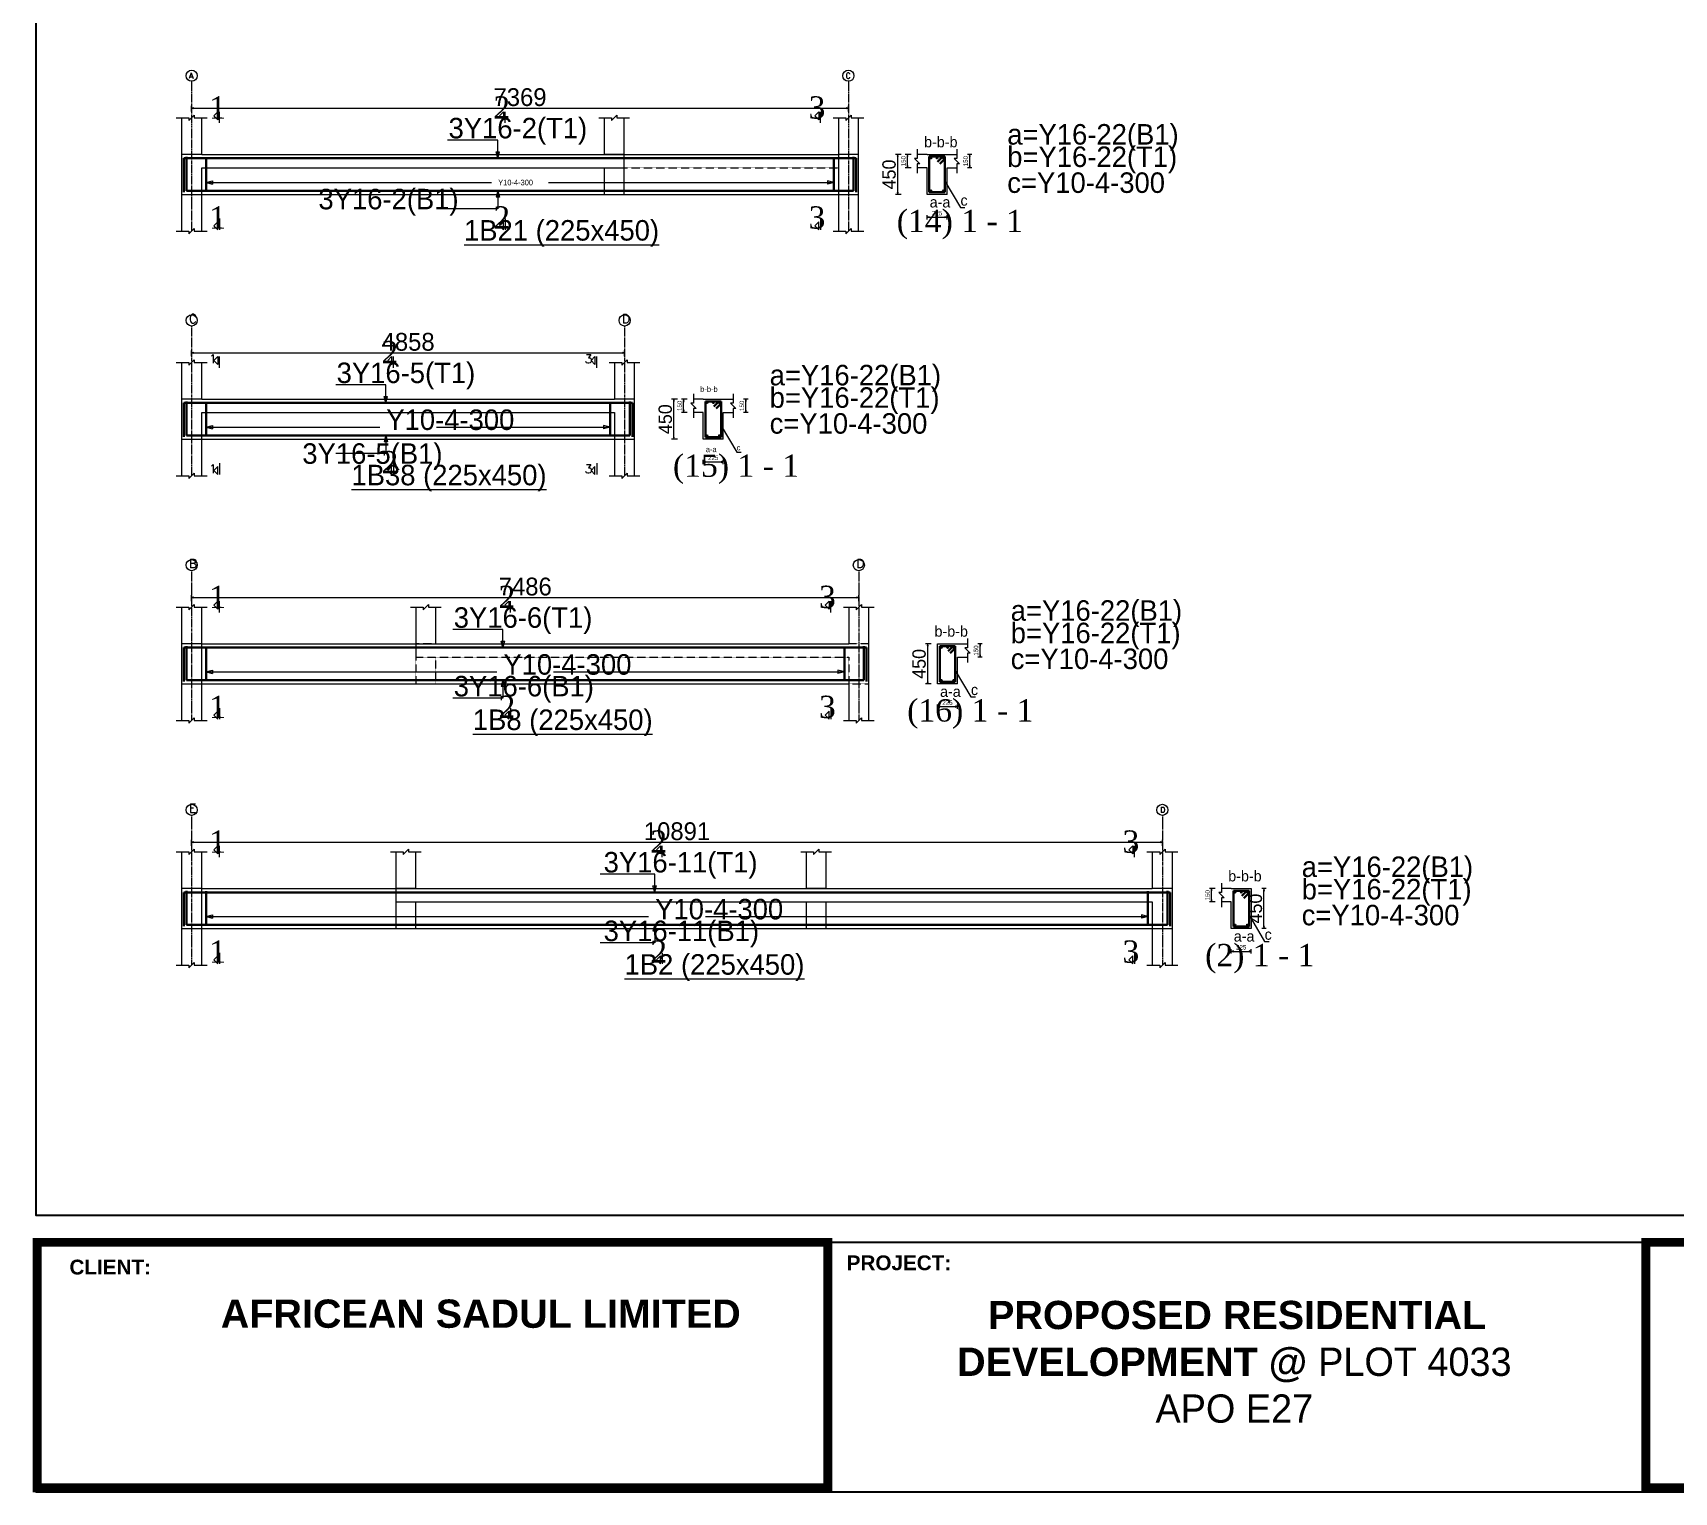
# Model space of a CAD drawing. Header units: inches. Extents: x 23 to 2032867, y 13 to 664695.
# Drawn here: x 744387 to 762802, y 5188 to 21558 of the extents above; entities that cross this region are included whole.
import ezdxf

# ---------------------------------------------------------------- set-up
doc = ezdxf.new("R2010")
doc.units = ezdxf.units.IN
doc.header["$MEASUREMENT"] = 0
for name, pattern in [('Center', [40, 10, -5, 20, -5]), ('CENTER2', [0.7, 0.5, -0.1, 0, -0.1]), ('HIDDEN', [0.375, 0.25, -0.125])]:
    doc.linetypes.add(name, pattern=pattern)
for name, color, linetype in [('Annotation - Text', 7, 'Continuous'), ('dimensions', 1, 'Continuous'), ('F5', 5, 'Continuous')]:
    doc.layers.add(name, color=color, linetype=linetype)
for name, color, linetype, lineweight in [('Dim', 5, 'ByLayer', 0), ('S-_ANOT----_D', 5, 'ByLayer', 0), ('S-_ANOTGRID_E', 4, 'Center', 0), ('S-_ANOTGRID_T', 96, 'ByLayer', 0), ('S-_ANOTSECN_T', 96, 'ByLayer', 0), ('S-_ANOTSYBL_E', 5, 'ByLayer', 0), ('S-_BEAM----_E1', 6, 'ByLayer', 0), ('S-_REIN----_E', 1, 'ByLayer', 0), ('S-_REINLINK_E', 8, 'ByLayer', 0), ('S-_REINMARK_T', 6, 'ByLayer', 0), ('S-_SLAB----_EB', 3, 'HIDDEN', 0), ('S-_SLAB----_EF', 5, 'ByLayer', 0)]:
    doc.layers.add(name, color=color, linetype=linetype, lineweight=lineweight)
doc.styles.add('AKS2', font='ROMAND', dxfattribs={"height": 62.5})
doc.styles.add('GENERATED_STYLE_3', font='arialbd.ttf')
doc.styles.add('OLCU', font='TXT', dxfattribs={"height": 50})
doc.styles.get("Standard").update_dxf_attribs({"font": 'arial.ttf'})
doc.styles.add('STYLE1', font='romantic.ttf')
doc.styles.add('TDONATI', font='TXT', dxfattribs={"height": 62.5})

# ---------------------------------------------------------------- blocks, each defined once
blk = doc.blocks.new('PCDIM_ARROW')
at = {"layer": 'Dim'}
blk.add_hatch(color=256, dxfattribs=at).paths.add_polyline_path([(0, 0), (-1, 0.1667), (-1, -0.1667)], flags=0)
blk.add_hatch(color=256, dxfattribs=at).paths.add_polyline_path([(0, 0), (-1, 0.1667), (-1, -0.1667)], flags=0)
blk.add_hatch(color=256, dxfattribs=at).paths.add_polyline_path([(0, 0), (-1, 0.1667), (-1, -0.1667)], flags=0)
blk.add_hatch(color=256, dxfattribs=at).paths.add_polyline_path([(0, 0), (-1, 0.1667), (-1, -0.1667)], flags=0)
at = {"layer": 'S-_ANOT----_D'}
blk.add_hatch(color=256, dxfattribs=at).paths.add_polyline_path([(0, 0), (-1, 0.1667), (-1, -0.1667)], flags=0)
blk.add_hatch(color=256, dxfattribs=at).paths.add_polyline_path([(0, 0), (-1, 0.1667), (-1, -0.1667)], flags=0)
at = {"layer": 'Dim'}
blk.add_lwpolyline([(0, 0), (-1, 0.1667), (-1, -0.1667)], close=True, dxfattribs=at)
blk.add_lwpolyline([(0, 0), (-1, 0.1667), (-1, -0.1667)], close=True, dxfattribs=at)
blk.add_lwpolyline([(0, 0), (-1, 0.1667), (-1, -0.1667)], close=True, dxfattribs=at)
blk.add_lwpolyline([(0, 0), (-1, 0.1667), (-1, -0.1667)], close=True, dxfattribs=at)
at = {"layer": 'S-_ANOT----_D'}
blk.add_lwpolyline([(0, 0), (-1, 0.1667), (-1, -0.1667)], close=True, dxfattribs=at)
blk.add_lwpolyline([(0, 0), (-1, 0.1667), (-1, -0.1667)], close=True, dxfattribs=at)

msp = doc.modelspace()

# ---------------------------------------------------------------- linework, layer by layer
at = {"lineweight": 9}
msp.add_line((753306.227, 7990.362), (762482.82, 7990.362), dxfattribs=at)
for p, q in [((744437.352, 5238.09), (744437.352, 6872.453)), ((749395.736, 5238.09), (753306.227, 5238.09))]:
    msp.add_line(p, q)
at = {"const_width": 100.777}
for points in [[(744437.352, 7990.362), (753306.227, 7990.362), (753306.227, 5238.09), (744437.352, 5238.09)], [(762482.82, 7990.362), (770604.598, 7990.362), (770604.598, 5238.09), (762482.82, 5238.09)]]:
    msp.add_lwpolyline(points, close=True, dxfattribs=at)
msp.add_lwpolyline([(796119.07, 5187.701), (744423.891, 5187.701), (744437.352, 7990.362), (796119.07, 7990.362)], close=True)
at = {"layer": 'dimensions', "color": 7}
msp.add_lwpolyline([(796119.07, 8291.459), (744423.891, 8291.459), (744423.891, 39708.013), (796119.07, 39708.013)], close=True, dxfattribs=at)
at = {"layer": 'S-_ANOT----_D'}
for p, q in [((746138.88, 20574.31), (746198.88, 20634.31)), ((746198.88, 20634.31), (746198.88, 20604.31)), ((750879.721, 20574.31), (750939.721, 20634.31)), ((750879.721, 20574.31), (750939.721, 20634.31)), ((750939.721, 20634.31), (750939.721, 20604.31)), ((750939.721, 20634.31), (750939.721, 20604.31)), ((753507.64, 20574.31), (753567.64, 20634.31)), ((753567.64, 20634.31), (753567.64, 20604.31)), ((745996.38, 20604.31), (746138.88, 20604.31)), ((746138.88, 20604.31), (746138.88, 20574.31)), ((746198.88, 20604.31), (746341.38, 20604.31)), ((750737.221, 20604.31), (750879.721, 20604.31)), ((750737.221, 20604.31), (750879.721, 20604.31)), ((750879.721, 20604.31), (750879.721, 20574.31)), ((750879.721, 20604.31), (750879.721, 20574.31)), ((750939.721, 20604.31), (751082.221, 20604.31)), ((750939.721, 20604.31), (751082.221, 20604.31)), ((753365.14, 20604.31), (753507.64, 20604.31)), ((753507.64, 20604.31), (753507.64, 20574.31)), ((753567.64, 20604.31), (753710.14, 20604.31)), ((749603.26, 20354.31), (749040.76, 20354.31)), ((749603.26, 20151.31), (749603.26, 20354.31)), ((749603.26, 20151.31), (749583.849, 20223.75)), ((749583.849, 20223.75), (749622.671, 20223.75)), ((749603.26, 20151.31), (749622.671, 20223.75)), ((754310.141, 20149.31), (754280.14, 20149.31)), ((754280.14, 20149.31), (754340.14, 20089.31)), ((754310.141, 20254.31), (754310.141, 20149.31)), ((754340.14, 20089.31), (754310.141, 20089.31)), ((754310.141, 20089.31), (754310.141, 19984.31)), ((754755.14, 20149.31), (754725.141, 20149.31)), ((754725.141, 20149.31), (754785.14, 20089.31)), ((754755.14, 20254.31), (754755.14, 20149.31)), ((754785.14, 20089.31), (754755.14, 20089.31)), ((754755.14, 20089.31), (754755.14, 19984.31)), ((746331.38, 19879.31), (746331.38, 19919.31)), ((746331.38, 19879.31), (746403.824, 19898.72)), ((746403.824, 19898.72), (746403.824, 19859.9)), ((753375.14, 19879.31), (753302.695, 19898.72)), ((753302.695, 19898.72), (753302.695, 19859.9)), ((753375.14, 19879.31), (753375.14, 19919.31)), ((754620.135, 19894.31), (754795.14, 19599.31)), ((746331.38, 19879.31), (746403.824, 19859.9)), ((746331.38, 19879.31), (746331.38, 19854.31)), ((746331.38, 19879.31), (749534.51, 19879.31)), ((749603.26, 19787.31), (749583.849, 19714.87)), ((749622.671, 19714.87), (749583.849, 19714.87)), ((749603.26, 19787.31), (749622.671, 19714.87)), ((749603.26, 19787.31), (749603.26, 19584.31)), ((750172.01, 19879.31), (753375.14, 19879.31)), ((753375.14, 19879.31), (753302.695, 19859.9)), ((753375.14, 19879.31), (753375.14, 19854.31)), ((749603.26, 19584.31), (749040.76, 19584.31)), ((754795.14, 19599.31), (754845.14, 19599.31)), ((746138.88, 19304.31), (746198.88, 19364.31)), ((746198.88, 19364.31), (746198.88, 19334.31)), ((753507.64, 19304.31), (753567.64, 19364.31)), ((753567.64, 19364.31), (753567.64, 19334.31)), ((745996.38, 19334.31), (746138.88, 19334.31)), ((746138.88, 19334.31), (746138.88, 19304.31)), ((746198.88, 19334.31), (746341.38, 19334.31)), ((753365.14, 19334.31), (753507.64, 19334.31)), ((753507.64, 19334.31), (753507.64, 19304.31)), ((753567.64, 19334.31), (753710.14, 19334.31)), ((746138.88, 17829.31), (746198.88, 17889.31)), ((746198.88, 17889.31), (746198.88, 17859.31)), ((750996.466, 17829.31), (751056.466, 17889.31)), ((751056.466, 17889.31), (751056.466, 17859.31)), ((745996.38, 17859.31), (746138.88, 17859.31)), ((746138.88, 17859.31), (746138.88, 17829.31)), ((746198.88, 17859.31), (746341.38, 17859.31)), ((750853.966, 17859.31), (750996.466, 17859.31)), ((750996.466, 17859.31), (750996.466, 17829.31)), ((751056.466, 17859.31), (751198.967, 17859.31)), ((748347.673, 17609.31), (747785.173, 17609.31)), ((748347.673, 17406.31), (748347.673, 17609.31)), ((751798.967, 17509.31), (751798.967, 17404.31)), ((752243.967, 17509.31), (752243.967, 17404.31)), ((748347.673, 17406.31), (748328.262, 17478.75)), ((748328.262, 17478.75), (748367.085, 17478.75)), ((748347.673, 17406.31), (748367.085, 17478.75)), ((751798.967, 17404.31), (751768.967, 17404.31)), ((751768.967, 17404.31), (751828.967, 17344.31)), ((751828.967, 17344.31), (751798.967, 17344.31)), ((751798.967, 17344.31), (751798.967, 17239.31)), ((752243.967, 17404.31), (752213.967, 17404.31)), ((752213.967, 17404.31), (752273.967, 17344.31)), ((752273.967, 17344.31), (752243.967, 17344.31)), ((752243.967, 17344.31), (752243.967, 17239.31)), ((746331.38, 17134.31), (746331.38, 17174.31)), ((746331.38, 17134.31), (746403.824, 17153.72)), ((746331.38, 17134.31), (746403.824, 17114.9)), ((746331.38, 17134.31), (746331.38, 17109.31)), ((746331.38, 17134.31), (748278.923, 17134.31)), ((746403.824, 17153.72), (746403.824, 17114.9)), ((748916.423, 17134.31), (750863.966, 17134.31)), ((750863.966, 17134.31), (750791.522, 17153.72)), ((750791.522, 17153.72), (750791.522, 17114.9)), ((750863.966, 17134.31), (750791.522, 17114.9)), ((750863.966, 17134.31), (750863.966, 17174.31)), ((750863.966, 17134.31), (750863.966, 17109.31)), ((752108.962, 17149.31), (752283.967, 16854.31)), ((748347.673, 17042.31), (748328.262, 16969.87)), ((748367.085, 16969.87), (748328.262, 16969.87)), ((748347.673, 17042.31), (748367.085, 16969.87)), ((748347.673, 17042.31), (748347.673, 16839.31)), ((748347.673, 16839.31), (747785.173, 16839.31)), ((752283.967, 16854.31), (752333.967, 16854.31)), ((745996.38, 16589.31), (746138.88, 16589.31)), ((746138.88, 16559.31), (746198.88, 16619.31)), ((746138.88, 16589.31), (746138.88, 16559.31)), ((746198.88, 16619.31), (746198.88, 16589.31)), ((746198.88, 16589.31), (746341.38, 16589.31)), ((750853.966, 16589.31), (750996.466, 16589.31)), ((750996.466, 16559.31), (751056.466, 16619.31)), ((750996.466, 16589.31), (750996.466, 16559.31)), ((751056.466, 16619.31), (751056.466, 16589.31)), ((751056.466, 16589.31), (751198.967, 16589.31)), ((745996.38, 15114.31), (746138.88, 15114.31)), ((746138.88, 15084.31), (746198.88, 15144.31)), ((746138.88, 15114.31), (746138.88, 15084.31)), ((746198.88, 15144.31), (746198.88, 15114.31)), ((746198.88, 15114.31), (746341.38, 15114.31)), ((748624.299, 15114.31), (748766.799, 15114.31)), ((748624.299, 15114.31), (748766.799, 15114.31)), ((748766.799, 15084.31), (748826.799, 15144.31)), ((748766.799, 15084.31), (748826.799, 15144.31)), ((748766.799, 15114.31), (748766.799, 15084.31)), ((748766.799, 15114.31), (748766.799, 15084.31)), ((748826.799, 15144.31), (748826.799, 15114.31)), ((748826.799, 15144.31), (748826.799, 15114.31)), ((748826.799, 15114.31), (748969.299, 15114.31)), ((748826.799, 15114.31), (748969.299, 15114.31)), ((753481.886, 15114.31), (753624.386, 15114.31)), ((753624.386, 15084.31), (753684.386, 15144.31)), ((753624.386, 15114.31), (753624.386, 15084.31)), ((753684.386, 15144.31), (753684.386, 15114.31)), ((753684.386, 15114.31), (753826.886, 15114.31)), ((749661.633, 14864.31), (749099.133, 14864.31)), ((749661.633, 14661.31), (749642.222, 14733.75)), ((749642.222, 14733.75), (749681.045, 14733.75)), ((749661.633, 14661.31), (749661.633, 14864.31)), ((749661.633, 14661.31), (749681.045, 14733.75)), ((754871.886, 14764.31), (754871.886, 14659.31)), ((754871.886, 14659.31), (754841.886, 14659.31)), ((754841.886, 14659.31), (754901.886, 14599.31)), ((754901.886, 14599.31), (754871.886, 14599.31)), ((754871.886, 14599.31), (754871.886, 14494.31)), ((746331.38, 14389.31), (746331.38, 14429.31)), ((746331.38, 14389.31), (746403.824, 14408.72)), ((746331.38, 14389.31), (746403.824, 14369.9)), ((746331.38, 14389.31), (746331.38, 14364.31)), ((746331.38, 14389.31), (749592.883, 14389.31)), ((746403.824, 14408.72), (746403.824, 14369.9)), ((750230.382, 14389.31), (753491.886, 14389.31)), ((753491.886, 14389.31), (753419.442, 14408.72)), ((753419.442, 14408.72), (753419.442, 14369.9)), ((753491.886, 14389.31), (753419.442, 14369.9)), ((753491.886, 14389.31), (753491.886, 14429.31)), ((753491.886, 14389.31), (753491.886, 14364.31)), ((754736.881, 14404.31), (754911.886, 14109.31)), ((749661.633, 14297.31), (749642.222, 14224.86)), ((749681.045, 14224.86), (749642.222, 14224.86)), ((749661.633, 14297.31), (749681.045, 14224.86)), ((749661.633, 14297.31), (749661.633, 14094.31)), ((749661.633, 14094.31), (749099.133, 14094.31)), ((754911.886, 14109.31), (754961.886, 14109.31)), ((745996.38, 13844.31), (746138.88, 13844.31)), ((746138.88, 13814.31), (746198.88, 13874.31)), ((746138.88, 13844.31), (746138.88, 13814.31)), ((746198.88, 13874.31), (746198.88, 13844.31)), ((746198.88, 13844.31), (746341.38, 13844.31)), ((753481.886, 13844.31), (753624.386, 13844.31)), ((753624.386, 13814.31), (753684.386, 13874.31)), ((753624.386, 13844.31), (753624.386, 13814.31)), ((753684.386, 13874.31), (753684.386, 13844.31)), ((753684.386, 13844.31), (753826.886, 13844.31)), ((745996.38, 12369.31), (746138.88, 12369.31)), ((746138.88, 12339.31), (746198.88, 12399.31)), ((746138.88, 12369.31), (746138.88, 12339.31)), ((746198.88, 12399.31), (746198.88, 12369.31)), ((746198.88, 12369.31), (746341.38, 12369.31)), ((748399.229, 12369.31), (748541.729, 12369.31)), ((748399.229, 12369.31), (748541.729, 12369.31)), ((748541.729, 12339.31), (748601.729, 12399.31)), ((748541.729, 12339.31), (748601.729, 12399.31)), ((748541.729, 12369.31), (748541.729, 12339.31)), ((748541.729, 12369.31), (748541.729, 12339.31)), ((748601.729, 12399.31), (748601.729, 12369.31)), ((748601.729, 12399.31), (748601.729, 12369.31)), ((748601.729, 12369.31), (748744.229, 12369.31)), ((748601.729, 12369.31), (748744.229, 12369.31)), ((753003.728, 12369.31), (753146.228, 12369.31)), ((753003.728, 12369.31), (753146.228, 12369.31)), ((753146.228, 12339.31), (753206.228, 12399.31)), ((753146.228, 12339.31), (753206.228, 12399.31)), ((753146.228, 12369.31), (753146.228, 12339.31)), ((753146.228, 12369.31), (753146.228, 12339.31)), ((753206.228, 12399.31), (753206.228, 12369.31)), ((753206.228, 12399.31), (753206.228, 12369.31)), ((753206.228, 12369.31), (753348.728, 12369.31)), ((753206.228, 12369.31), (753348.728, 12369.31)), ((756887.23, 12369.31), (757029.73, 12369.31)), ((757029.73, 12339.31), (757089.73, 12399.31)), ((757029.73, 12369.31), (757029.73, 12339.31)), ((757089.73, 12399.31), (757089.73, 12369.31)), ((757089.73, 12369.31), (757232.23, 12369.31)), ((751364.304, 12119.31), (750751.804, 12119.31)), ((751364.304, 11916.31), (751344.892, 11988.76)), ((751344.892, 11988.76), (751383.715, 11988.76)), ((751364.304, 11916.31), (751364.304, 12119.31)), ((751364.304, 11916.31), (751383.715, 11988.76)), ((757722.23, 12019.31), (757722.23, 11914.31)), ((757722.23, 11914.31), (757692.23, 11914.31)), ((757692.23, 11914.31), (757752.23, 11854.31)), ((757752.23, 11854.31), (757722.23, 11854.31)), ((757722.23, 11854.31), (757722.23, 11749.31)), ((746331.38, 11644.31), (746331.38, 11684.31)), ((746331.38, 11644.31), (746403.824, 11663.72)), ((746331.38, 11644.31), (746403.824, 11624.9)), ((746331.38, 11644.31), (746331.38, 11619.31)), ((746331.38, 11644.31), (751295.553, 11644.31)), ((746403.824, 11663.72), (746403.824, 11624.9)), ((751933.053, 11644.31), (756897.23, 11644.31)), ((756897.23, 11644.31), (756824.78, 11663.72)), ((756824.78, 11663.72), (756824.78, 11624.9)), ((756897.23, 11644.31), (756824.78, 11624.9)), ((756897.23, 11644.31), (756897.23, 11684.31)), ((756897.23, 11644.31), (756897.23, 11619.31)), ((758032.22, 11659.31), (758207.23, 11364.31)), ((751364.304, 11552.31), (751344.892, 11479.86)), ((751383.715, 11479.86), (751344.892, 11479.86)), ((751364.304, 11552.31), (751383.715, 11479.86)), ((751364.304, 11552.31), (751364.304, 11349.31)), ((751364.304, 11349.31), (750751.804, 11349.31)), ((758207.23, 11364.31), (758257.23, 11364.31)), ((745996.38, 11099.31), (746138.88, 11099.31)), ((746138.88, 11069.31), (746198.88, 11129.31)), ((746138.88, 11099.31), (746138.88, 11069.31)), ((746198.88, 11129.31), (746198.88, 11099.31)), ((746198.88, 11099.31), (746341.38, 11099.31)), ((756887.23, 11099.31), (757029.73, 11099.31)), ((757029.73, 11069.31), (757089.73, 11129.31)), ((757029.73, 11099.31), (757029.73, 11069.31)), ((757089.73, 11129.31), (757089.73, 11099.31)), ((757089.73, 11099.31), (757232.23, 11099.31))]:
    msp.add_line(p, q, dxfattribs=at)
at = {"layer": 'S-_ANOT----_D', "linetype": 'Continuous'}
for p, q in [((746168.88, 20674.31), (746168.88, 20739.31)), ((746193.88, 20714.31), (753512.64, 20714.31)), ((753537.64, 20674.31), (753537.64, 20739.31)), ((754130.14, 20194.31), (754065.14, 20194.31)), ((754090.14, 19769.31), (754090.14, 20169.31)), ((754240.14, 20194.31), (754175.14, 20194.31)), ((754200.14, 20069.31), (754200.14, 20169.31)), ((754923.14, 20194.31), (754873.14, 20194.31)), ((754898.14, 20069.31), (754898.14, 20169.31)), ((754240.14, 20044.31), (754175.14, 20044.31)), ((754923.14, 20044.31), (754873.14, 20044.31)), ((754130.14, 19744.31), (754065.14, 19744.31)), ((754420.14, 19464.31), (754420.14, 19514.31)), ((754445.14, 19489.31), (754620.141, 19489.31)), ((754645.141, 19464.31), (754645.141, 19514.31)), ((746168.88, 17929.31), (746168.88, 17994.31)), ((746193.88, 17969.31), (751001.466, 17969.31)), ((751026.466, 17929.31), (751026.466, 17994.31)), ((751618.967, 17449.31), (751553.967, 17449.31)), ((751578.967, 17024.31), (751578.967, 17424.31)), ((751728.967, 17449.31), (751663.967, 17449.31)), ((751688.967, 17324.31), (751688.967, 17424.31)), ((752411.967, 17449.31), (752361.967, 17449.31)), ((752386.967, 17324.31), (752386.967, 17424.31)), ((751728.967, 17299.31), (751663.967, 17299.31)), ((752411.967, 17299.31), (752361.967, 17299.31)), ((751618.967, 16999.31), (751553.967, 16999.31)), ((751908.967, 16719.31), (751908.967, 16769.31)), ((752133.967, 16719.31), (752133.967, 16769.31)), ((751933.967, 16744.31), (752108.967, 16744.31)), ((746168.88, 15184.31), (746168.88, 15249.31)), ((746193.88, 15224.31), (753629.386, 15224.31)), ((753654.386, 15184.31), (753654.386, 15249.31)), ((754466.886, 14704.31), (754401.886, 14704.31)), ((754426.886, 14279.31), (754426.886, 14679.31)), ((755039.886, 14704.31), (754989.886, 14704.31)), ((755039.886, 14554.31), (754989.886, 14554.31)), ((755014.886, 14579.31), (755014.886, 14679.31)), ((754466.886, 14254.31), (754401.886, 14254.31)), ((754536.886, 13974.31), (754536.886, 14024.31)), ((754561.886, 13999.31), (754736.886, 13999.31)), ((754761.886, 13974.31), (754761.886, 14024.31)), ((746168.88, 12439.31), (746168.88, 12504.31)), ((746193.88, 12479.31), (757034.73, 12479.31)), ((757059.73, 12439.31), (757059.73, 12504.31)), ((757652.23, 11959.31), (757587.23, 11959.31)), ((757652.23, 11809.31), (757587.23, 11809.31)), ((757612.23, 11834.31), (757612.23, 11934.31)), ((758225.23, 11959.31), (758175.23, 11959.31)), ((758200.23, 11534.31), (758200.23, 11934.31)), ((758225.23, 11509.31), (758175.23, 11509.31)), ((757832.23, 11229.31), (757832.23, 11279.31)), ((757857.23, 11254.31), (758032.23, 11254.31)), ((758057.23, 11229.31), (758057.23, 11279.31))]:
    msp.add_line(p, q, dxfattribs=at)
at = {"layer": 'S-_ANOT----_D', "color": 7}
for centre in [(746168.88, 21076.81), (753537.64, 21076.81), (746168.88, 18331.81), (751026.466, 18331.81), (746168.88, 15586.81), (753654.386, 15586.81), (746168.88, 12841.81), (757059.73, 12841.81)]:
    msp.add_circle(centre, 62.5, dxfattribs=at)
at = {"layer": 'S-_ANOTGRID_E'}
for p, q in [((746168.88, 21014.31), (746168.88, 19334.31)), ((753537.64, 21014.31), (753537.64, 19334.31)), ((746168.88, 18269.31), (746168.88, 16589.31)), ((751026.466, 18269.31), (751026.466, 16589.31)), ((746168.88, 15524.31), (746168.88, 13844.31)), ((753654.386, 15524.31), (753654.386, 13844.31)), ((746168.88, 12779.31), (746168.88, 11099.31)), ((757059.73, 12779.31), (757059.73, 11099.31))]:
    msp.add_line(p, q, dxfattribs=at)
at = {"layer": 'S-_ANOTSYBL_E'}
for p, q in [((746461.38, 20671.81), (746417.185, 20627.62)), ((746417.185, 20627.62), (746461.38, 20583.42)), ((746461.38, 20671.81), (746461.38, 20583.42)), ((746481.38, 20546.81), (746481.38, 20671.81)), ((749668.26, 20671.81), (749624.066, 20627.62)), ((749624.066, 20627.62), (749668.26, 20583.42)), ((749668.26, 20671.81), (749668.26, 20583.42)), ((749688.26, 20546.81), (749688.26, 20671.81)), ((753205.14, 20671.81), (753160.945, 20627.62)), ((753160.945, 20627.62), (753205.14, 20583.42)), ((753205.14, 20671.81), (753205.14, 20583.42)), ((753225.14, 20546.81), (753225.14, 20671.81)), ((746417.185, 19393.5), (746461.38, 19437.7)), ((746461.38, 19349.31), (746417.185, 19393.5)), ((746461.38, 19349.31), (746461.38, 19437.7)), ((746481.38, 19474.31), (746481.38, 19349.31)), ((749624.066, 19393.5), (749668.26, 19437.7)), ((749668.26, 19349.31), (749624.066, 19393.5)), ((749668.26, 19349.31), (749668.26, 19437.7)), ((749688.26, 19474.31), (749688.26, 19349.31)), ((753160.945, 19393.5), (753205.14, 19437.7)), ((753205.14, 19349.31), (753160.945, 19393.5)), ((753205.14, 19349.31), (753205.14, 19437.7)), ((753225.14, 19474.31), (753225.14, 19349.31)), ((746461.38, 17926.81), (746417.185, 17882.62)), ((746417.185, 17882.62), (746461.38, 17838.42)), ((746461.38, 17926.81), (746461.38, 17838.42)), ((746481.38, 17801.81), (746481.38, 17926.81)), ((748412.673, 17926.81), (748368.479, 17882.62)), ((748368.479, 17882.62), (748412.673, 17838.42)), ((748412.673, 17926.81), (748412.673, 17838.42)), ((748432.673, 17801.81), (748432.673, 17926.81)), ((750693.966, 17926.81), (750649.773, 17882.62)), ((750649.773, 17882.62), (750693.966, 17838.42)), ((750693.966, 17926.81), (750693.966, 17838.42)), ((750713.966, 17801.81), (750713.966, 17926.81)), ((746417.185, 16648.5), (746461.38, 16692.7)), ((746461.38, 16604.31), (746417.185, 16648.5)), ((746461.38, 16604.31), (746461.38, 16692.7)), ((746481.38, 16729.31), (746481.38, 16604.31)), ((748368.479, 16648.5), (748412.673, 16692.7)), ((748412.673, 16604.31), (748368.479, 16648.5)), ((748412.673, 16604.31), (748412.673, 16692.7)), ((748432.673, 16729.31), (748432.673, 16604.31)), ((750649.773, 16648.5), (750693.966, 16692.7)), ((750693.966, 16604.31), (750649.773, 16648.5)), ((750693.966, 16604.31), (750693.966, 16692.7)), ((750713.966, 16729.31), (750713.966, 16604.31)), ((746461.38, 15181.81), (746417.185, 15137.62)), ((746417.185, 15137.62), (746461.38, 15093.42)), ((746461.38, 15181.81), (746461.38, 15093.42)), ((746481.38, 15056.81), (746481.38, 15181.81)), ((749726.633, 15181.81), (749682.439, 15137.62)), ((749682.439, 15137.62), (749726.633, 15093.42)), ((749726.633, 15181.81), (749726.633, 15093.42)), ((749746.633, 15056.81), (749746.633, 15181.81)), ((753321.886, 15181.81), (753277.692, 15137.62)), ((753277.692, 15137.62), (753321.886, 15093.42)), ((753321.886, 15181.81), (753321.886, 15093.42)), ((753341.886, 15056.81), (753341.886, 15181.81)), ((746417.185, 13903.5), (746461.38, 13947.7)), ((746461.38, 13859.31), (746417.185, 13903.5)), ((746461.38, 13859.31), (746461.38, 13947.7)), ((746481.38, 13984.31), (746481.38, 13859.31)), ((749682.439, 13903.5), (749726.633, 13947.7)), ((749726.633, 13859.31), (749682.439, 13903.5)), ((749726.633, 13859.31), (749726.633, 13947.7)), ((749746.633, 13984.31), (749746.633, 13859.31)), ((753277.692, 13903.5), (753321.886, 13947.7)), ((753321.886, 13859.31), (753277.692, 13903.5)), ((753321.886, 13859.31), (753321.886, 13947.7)), ((753341.886, 13984.31), (753341.886, 13859.31)), ((746461.38, 12436.81), (746417.185, 12392.61)), ((746417.185, 12392.61), (746461.38, 12348.42)), ((746461.38, 12436.81), (746461.38, 12348.42)), ((746481.38, 12311.81), (746481.38, 12436.81)), ((751429.304, 12436.81), (751385.109, 12392.61)), ((751385.109, 12392.61), (751429.304, 12348.42)), ((751429.304, 12436.81), (751429.304, 12348.42)), ((751449.304, 12311.81), (751449.304, 12436.81)), ((756727.23, 12436.81), (756683.03, 12392.61)), ((756683.03, 12392.61), (756727.23, 12348.42)), ((756727.23, 12436.81), (756727.23, 12348.42)), ((756747.23, 12311.81), (756747.23, 12436.81)), ((746481.38, 11239.31), (746481.38, 11114.31)), ((751449.304, 11239.31), (751449.304, 11114.31)), ((756747.23, 11239.31), (756747.23, 11114.31)), ((746417.185, 11158.51), (746461.38, 11202.7)), ((746461.38, 11114.31), (746417.185, 11158.51)), ((746461.38, 11114.31), (746461.38, 11202.7)), ((751385.109, 11158.51), (751429.304, 11202.7)), ((751429.304, 11114.31), (751385.109, 11158.51)), ((751429.304, 11114.31), (751429.304, 11202.7)), ((756683.03, 11158.51), (756727.23, 11202.7)), ((756727.23, 11114.31), (756683.03, 11158.51)), ((756727.23, 11114.31), (756727.23, 11202.7))]:
    msp.add_line(p, q, dxfattribs=at)
at = {"layer": 'S-_BEAM----_E1'}
for p, q in [((746056.38, 20604.31), (746056.38, 20194.31)), ((746281.38, 20194.31), (746281.38, 20604.31)), ((753425.14, 20604.31), (753425.14, 20194.31)), ((753650.14, 20194.31), (753650.14, 20604.31)), ((746056.38, 20194.31), (746056.38, 19334.31)), ((746281.38, 20194.31), (753425.14, 20194.31)), ((753650.14, 19334.31), (753650.14, 20194.31)), ((754420.14, 20194.31), (754310.141, 20194.31)), ((754420.14, 20194.31), (754645.141, 20194.31)), ((754645.141, 20194.31), (754755.14, 20194.31)), ((754420.14, 20044.31), (754310.141, 20044.31)), ((754420.14, 19744.31), (754420.14, 20044.31)), ((754645.141, 19744.31), (754645.141, 20044.31)), ((754645.141, 20044.31), (754755.14, 20044.31)), ((746281.38, 19334.31), (746281.38, 19744.31)), ((746281.38, 19744.31), (753425.14, 19744.31)), ((753425.14, 19744.31), (753425.14, 19334.31)), ((754645.141, 19744.31), (754420.14, 19744.31)), ((746056.38, 17859.31), (746056.38, 17449.31)), ((746281.38, 17449.31), (746281.38, 17859.31)), ((750913.966, 17859.31), (750913.966, 17449.31)), ((751138.966, 17449.31), (751138.967, 17859.31)), ((746056.38, 17449.31), (746056.38, 16589.31)), ((746281.38, 17449.31), (750913.966, 17449.31)), ((751138.967, 16589.31), (751138.966, 17449.31)), ((751908.967, 17449.31), (751798.967, 17449.31)), ((751908.967, 17449.31), (752133.967, 17449.31)), ((752133.967, 17449.31), (752243.967, 17449.31)), ((751908.967, 17299.31), (751798.967, 17299.31)), ((751908.967, 16999.31), (751908.967, 17299.31)), ((752133.967, 16999.31), (752133.967, 17299.31)), ((752133.967, 17299.31), (752243.967, 17299.31)), ((746281.38, 16589.31), (746281.38, 16999.31)), ((746281.38, 16999.31), (750913.966, 16999.31)), ((750913.966, 16999.31), (750913.966, 16589.31)), ((752133.967, 16999.31), (751908.967, 16999.31)), ((746056.38, 15114.31), (746056.38, 14704.31)), ((746281.38, 14704.31), (746281.38, 15114.31)), ((753541.886, 15114.31), (753541.886, 14704.31)), ((753766.886, 14704.31), (753766.886, 15114.31)), ((746056.38, 14704.31), (746056.38, 13844.31)), ((746281.38, 14704.31), (753541.886, 14704.31)), ((753766.886, 13844.31), (753766.886, 14704.31)), ((754536.886, 14704.31), (754761.886, 14704.31)), ((754536.886, 14254.31), (754536.886, 14704.31)), ((754761.886, 14704.31), (754871.886, 14704.31)), ((754761.886, 14254.31), (754761.886, 14554.31)), ((754761.886, 14554.31), (754871.886, 14554.31)), ((746281.38, 13844.31), (746281.38, 14254.31)), ((746281.38, 14254.31), (753541.886, 14254.31)), ((753541.886, 14254.31), (753541.886, 13844.31)), ((754761.886, 14254.31), (754536.886, 14254.31)), ((746056.38, 12369.31), (746056.38, 11959.31)), ((746281.38, 11959.31), (746281.38, 12369.31)), ((756947.23, 12369.31), (756947.23, 11959.31)), ((757172.23, 11959.31), (757172.23, 12369.31)), ((746056.38, 11959.31), (746056.38, 11099.31)), ((746281.38, 11959.31), (756947.23, 11959.31)), ((757172.23, 11099.31), (757172.23, 11959.31)), ((757832.23, 11959.31), (757722.23, 11959.31)), ((757832.23, 11809.31), (757722.23, 11809.31)), ((757832.23, 11959.31), (758057.23, 11959.31)), ((757832.23, 11509.31), (757832.23, 11809.31)), ((758057.23, 11959.31), (758057.23, 11509.31)), ((746281.38, 11099.31), (746281.38, 11509.31)), ((746281.38, 11509.31), (756947.23, 11509.31)), ((756947.23, 11509.31), (756947.23, 11099.31)), ((758057.23, 11509.31), (757832.23, 11509.31))]:
    msp.add_line(p, q, dxfattribs=at)
at = {"layer": 'S-_REIN----_E', "lineweight": 30}
for p, q in [((746081.38, 19771.31), (746081.38, 20151.31)), ((746081.38, 20151.31), (753625.14, 20151.31)), ((746111.38, 20167.31), (746111.38, 19787.31)), ((753595.14, 19787.31), (753595.14, 20167.31)), ((753625.14, 20151.31), (753625.14, 19771.31)), ((746111.38, 19787.31), (753595.14, 19787.31)), ((746081.38, 17026.31), (746081.38, 17406.31)), ((746081.38, 17406.31), (751113.967, 17406.31)), ((746111.38, 17422.31), (746111.38, 17042.31)), ((751083.966, 17042.31), (751083.966, 17422.31)), ((751113.967, 17406.31), (751113.967, 17026.31)), ((746111.38, 17042.31), (751083.966, 17042.31)), ((746081.38, 14281.31), (746081.38, 14661.31)), ((746081.38, 14661.31), (753741.886, 14661.31)), ((746111.38, 14677.31), (746111.38, 14297.31)), ((753711.886, 14297.31), (753711.886, 14677.31)), ((753741.886, 14661.31), (753741.886, 14281.31)), ((746111.38, 14297.31), (753711.886, 14297.31)), ((746081.38, 11536.31), (746081.38, 11916.31)), ((746081.38, 11916.31), (757147.23, 11916.31)), ((746111.38, 11932.31), (746111.38, 11552.31)), ((757117.23, 11552.31), (757117.23, 11932.31)), ((757147.23, 11916.31), (757147.23, 11536.31)), ((746111.38, 11552.31), (757117.23, 11552.31))]:
    msp.add_line(p, q, dxfattribs=at)
at = {"layer": 'S-_REIN----_E'}
for centre in [(754463.14, 20151.31), (754532.64, 20151.31), (754602.14, 20151.31), (754463.14, 19787.31), (754602.14, 19787.31), (751951.967, 17406.31), (752021.467, 17406.31), (752090.967, 17406.31), (751951.967, 17042.31), (752090.967, 17042.31), (754579.886, 14661.31), (754649.386, 14661.31), (754718.886, 14661.31), (754579.886, 14297.31), (754718.886, 14297.31), (757875.23, 11916.31), (757944.73, 11916.31), (758014.23, 11916.31), (757875.23, 11552.31), (758014.23, 11552.31)]:
    msp.add_circle(centre, 8, dxfattribs=at)
at = {"layer": 'S-_REINLINK_E', "lineweight": 30}
for p, q in [((746331.38, 19774.31), (746331.38, 20164.31)), ((753375.14, 19774.31), (753375.14, 20164.31)), ((754445.146, 19769.32), (754445.146, 20169.31)), ((754445.146, 20169.31), (754620.135, 20169.31)), ((754595.136, 20169.31), (754538.567, 20112.74)), ((754620.135, 20144.31), (754563.567, 20087.74)), ((754620.135, 20169.31), (754620.135, 19769.32)), ((754620.135, 19769.32), (754445.146, 19769.32)), ((746331.38, 17029.31), (746331.38, 17419.31)), ((750863.966, 17029.31), (750863.966, 17419.31)), ((751933.972, 17024.31), (751933.972, 17424.3)), ((751933.972, 17424.3), (752108.962, 17424.3)), ((752083.962, 17424.3), (752027.394, 17367.74)), ((752108.962, 17399.31), (752052.394, 17342.74)), ((752108.962, 17424.3), (752108.962, 17024.31)), ((752108.962, 17024.31), (751933.972, 17024.31)), ((746331.38, 14284.31), (746331.38, 14674.31)), ((753491.886, 14284.31), (753491.886, 14674.31)), ((754561.892, 14279.31), (754561.892, 14679.3)), ((754561.892, 14679.3), (754736.881, 14679.3)), ((754711.881, 14679.3), (754655.313, 14622.74)), ((754736.881, 14654.31), (754680.313, 14597.74)), ((754736.881, 14679.3), (754736.881, 14279.31)), ((754736.881, 14279.31), (754561.892, 14279.31)), ((746331.38, 11539.31), (746331.38, 11929.31)), ((756897.23, 11539.31), (756897.23, 11929.31)), ((757857.23, 11534.32), (757857.23, 11934.31)), ((757857.23, 11934.31), (758032.22, 11934.31)), ((758007.22, 11934.31), (757950.65, 11877.74)), ((758032.22, 11909.3), (757975.65, 11852.74)), ((758032.22, 11934.31), (758032.22, 11534.32)), ((758032.22, 11534.32), (757857.23, 11534.32))]:
    msp.add_line(p, q, dxfattribs=at)
at = {"layer": 'S-_SLAB----_EB'}
for p, q in [((750797.221, 20604.31), (750797.221, 20194.31)), ((751022.221, 20194.31), (751022.221, 20604.31)), ((746281.38, 20194.31), (746056.38, 20194.31)), ((746056.38, 20194.31), (746056.38, 19744.31)), ((746281.38, 20194.31), (750797.221, 20194.31)), ((751022.221, 20194.31), (750797.221, 20194.31)), ((751022.221, 20194.31), (753425.14, 20194.31)), ((753650.14, 20194.31), (753425.14, 20194.31)), ((753650.14, 19744.31), (753650.14, 20194.31)), ((746281.38, 19744.31), (746281.38, 20044.31)), ((746281.38, 20044.31), (750797.221, 20044.31)), ((750797.221, 20044.31), (751022.221, 20044.31)), ((750797.221, 20044.31), (750797.221, 19744.31)), ((751022.221, 19744.31), (751022.221, 20044.31)), ((751022.221, 20044.31), (753425.14, 20044.31)), ((753425.14, 20044.31), (753425.14, 19744.31)), ((746056.38, 19744.31), (746281.38, 19744.31)), ((750797.221, 19744.31), (751022.221, 19744.31)), ((753425.14, 19744.31), (753650.14, 19744.31)), ((746281.38, 17449.31), (746056.38, 17449.31)), ((746056.38, 17449.31), (746056.38, 16999.31)), ((746281.38, 17449.31), (750913.967, 17449.31)), ((751138.967, 17449.31), (750913.967, 17449.31)), ((751138.967, 16999.31), (751138.967, 17449.31)), ((746281.38, 16999.31), (746281.38, 17299.31)), ((746281.38, 17299.31), (750913.967, 17299.31)), ((750913.967, 17299.31), (750913.967, 16999.31)), ((746056.38, 16999.31), (746281.38, 16999.31)), ((750913.967, 16999.31), (751138.967, 16999.31)), ((748684.299, 15114.31), (748684.299, 14554.31)), ((748909.299, 14704.31), (748909.299, 15114.31)), ((746281.38, 14704.31), (746056.38, 14704.31)), ((746056.38, 14704.31), (746056.38, 14254.31)), ((746281.38, 14254.31), (746281.38, 14704.31)), ((748909.299, 14704.31), (748684.299, 14704.31)), ((748684.299, 14704.31), (748684.299, 14254.31)), ((748684.299, 14554.31), (748909.299, 14554.31)), ((748909.299, 14704.31), (753541.886, 14704.31)), ((748909.299, 14254.31), (748909.299, 14554.31)), ((748909.299, 14554.31), (753541.886, 14554.31)), ((753766.886, 14704.31), (753541.886, 14704.31)), ((753541.886, 14554.31), (753541.886, 14254.31)), ((753766.886, 14254.31), (753766.886, 14704.31)), ((746056.38, 14254.31), (746281.38, 14254.31)), ((748684.299, 14254.31), (748909.299, 14254.31)), ((753541.886, 14254.31), (753766.886, 14254.31)), ((748459.229, 12369.31), (748459.229, 11959.31)), ((748684.229, 11959.31), (748684.229, 12369.31)), ((753063.728, 12369.31), (753063.728, 11959.31)), ((753288.728, 11959.31), (753288.728, 12369.31)), ((748459.229, 11959.31), (748684.229, 11959.31)), ((753063.728, 11959.31), (753288.728, 11959.31))]:
    msp.add_line(p, q, dxfattribs=at)
at = {"layer": 'S-_SLAB----_EF'}
for p, q in [((750797.221, 20604.31), (750797.221, 20194.31)), ((751022.221, 20044.31), (751022.221, 20604.31)), ((746281.38, 20194.31), (746056.38, 20194.31)), ((746056.38, 20194.31), (746056.38, 19744.31)), ((746281.38, 20194.31), (750797.221, 20194.31)), ((751022.221, 20194.31), (750797.221, 20194.31)), ((751022.221, 19744.31), (751022.221, 20194.31)), ((753650.14, 20194.31), (753425.14, 20194.31)), ((753425.14, 20194.31), (753425.14, 19744.31)), ((753650.14, 19744.31), (753650.14, 20194.31)), ((746281.38, 19744.31), (746281.38, 20044.31)), ((746281.38, 20044.31), (750797.221, 20044.31)), ((750797.221, 20044.31), (751022.221, 20044.31)), ((750797.221, 20044.31), (750797.221, 19744.31)), ((746056.38, 19744.31), (746281.38, 19744.31)), ((750797.221, 19744.31), (751022.221, 19744.31)), ((753425.14, 19744.31), (753650.14, 19744.31)), ((746281.38, 17449.31), (746056.38, 17449.31)), ((746056.38, 17449.31), (746056.38, 16999.31)), ((746281.38, 17449.31), (750913.967, 17449.31)), ((751138.967, 17449.31), (750913.967, 17449.31)), ((751138.967, 16999.31), (751138.967, 17449.31)), ((746281.38, 16999.31), (746281.38, 17299.31)), ((746281.38, 17299.31), (750913.967, 17299.31)), ((750913.967, 17299.31), (750913.967, 16999.31)), ((746056.38, 16999.31), (746281.38, 16999.31)), ((750913.967, 16999.31), (751138.967, 16999.31)), ((748684.299, 15114.31), (748684.299, 14704.31)), ((748909.299, 14704.31), (748909.299, 15114.31)), ((746281.38, 14704.31), (746056.38, 14704.31)), ((746056.38, 14704.31), (746056.38, 14254.31)), ((746281.38, 14254.31), (746281.38, 14704.31)), ((748684.299, 14704.31), (748909.299, 14704.31)), ((746056.38, 14254.31), (746281.38, 14254.31)), ((748459.229, 12369.31), (748459.229, 11809.31)), ((748684.229, 11959.31), (748684.229, 12369.31)), ((753063.728, 12369.31), (753063.728, 11959.31)), ((753288.728, 11959.31), (753288.728, 12369.31)), ((746281.38, 11959.31), (746056.38, 11959.31)), ((746056.38, 11959.31), (746056.38, 11509.31)), ((746281.38, 11509.31), (746281.38, 11959.31)), ((748684.229, 11959.31), (748459.229, 11959.31)), ((748459.229, 11959.31), (748459.229, 11509.31)), ((748459.229, 11809.31), (748684.229, 11809.31)), ((748684.229, 11959.31), (753063.728, 11959.31)), ((748684.229, 11509.31), (748684.229, 11809.31)), ((748684.229, 11809.31), (753063.728, 11809.31)), ((753288.728, 11959.31), (753063.728, 11959.31)), ((753063.728, 11809.31), (753063.728, 11509.31)), ((753063.728, 11809.31), (753288.728, 11809.31)), ((753288.728, 11959.31), (756947.23, 11959.31)), ((753288.728, 11509.31), (753288.728, 11809.31)), ((753288.728, 11809.31), (756947.23, 11809.31)), ((757172.23, 11959.31), (756947.23, 11959.31)), ((756947.23, 11809.31), (756947.23, 11509.31)), ((757172.23, 11509.31), (757172.23, 11959.31)), ((746056.38, 11509.31), (746281.38, 11509.31)), ((748459.229, 11509.31), (748684.229, 11509.31)), ((753063.728, 11509.31), (753288.728, 11509.31)), ((756947.23, 11509.31), (757172.23, 11509.31))]:
    msp.add_line(p, q, dxfattribs=at)

# ---------------------------------------------------------------- block references
at = {"layer": 'S-_ANOT----_D', "linetype": 'Continuous', "xscale": 25, "yscale": 25, "zscale": 25}
for p, rotation in [((746168.88, 20714.31), 180), ((754090.14, 20194.31), 90), ((754200.14, 20194.31), 90), ((754898.14, 20194.31), 90), ((754200.14, 20044.31), 270), ((754898.14, 20044.31), 270), ((754090.14, 19744.31), 270), ((754420.14, 19489.31), 180), ((746168.88, 17969.31), 180), ((751578.967, 17449.31), 90), ((751688.967, 17449.31), 90), ((751688.967, 17299.31), 270), ((752386.967, 17449.31), 90), ((752386.967, 17299.31), 270), ((751578.967, 16999.31), 270), ((751908.967, 16744.31), 180), ((746168.88, 15224.31), 180), ((754426.886, 14704.31), 90), ((755014.886, 14704.31), 90), ((755014.886, 14554.31), 270), ((754426.886, 14254.31), 270), ((754536.886, 13999.31), 180), ((746168.88, 12479.31), 180), ((757612.23, 11959.31), 90), ((757612.23, 11809.31), 270), ((758200.23, 11959.31), 90), ((758200.23, 11509.31), 270), ((757832.23, 11254.31), 180)]:
    msp.add_blockref('PCDIM_ARROW', p, dxfattribs=dict(at, rotation=rotation))
for p in [(753537.64, 20714.31), (754645.141, 19489.31), (751026.466, 17969.31), (752133.967, 16744.31), (753654.386, 15224.31), (754761.886, 13999.31), (757059.73, 12479.31), (758057.23, 11254.31)]:
    msp.add_blockref('PCDIM_ARROW', p, dxfattribs=at)

# ---------------------------------------------------------------- texts
at = {"layer": 'Annotation - Text', "color": 3, "linetype": 'Continuous', "lineweight": 20, "char_height": 317.22486, "width": 6766.08019, "attachment_point": 2, "line_spacing_factor": 0.992596, "style": 'GENERATED_STYLE_3'}
for s, insert in [('\\pi63.0992;AFRICEAN SADUL LIMITED', (749380.819, 7348.588)), ('\\pi63.0992;PROPOSED RESIDENTIAL DEVELOPMENT @ {\\fStencil|b0|i0|c0|p82;PLOT 4033 APO E27}', (757867.284, 7334.022))]:
    msp.add_mtext(s, dxfattribs=dict(at, insert=insert))
at = {"layer": 'F5', "color": 1, "lineweight": -2, "char_height": 166.0167, "width": 2510.01854, "attachment_point": 4}
for s, insert in [('{\\fArial|b1|i0|c0|p34;CLIENT:}', (744798.106, 7711.577)), ('{\\fArial|b1|i0|c0|p34;PROJECT:}', (753518.068, 7759.57))]:
    msp.add_mtext(s, dxfattribs=dict(at, insert=insert))
at = {"layer": 'S-_ANOT----_D', "linetype": 'Continuous', "style": 'OLCU'}
for s, p in [('3Y16-2(T1)', (749051.176, 20374.31)), ('a=Y16-22(B1)', (755319.687, 20304.56)), ('b=Y16-22(T1)', (755319.687, 20052.81)), ('c=Y10-4-300', (755319.687, 19762.56)), ('3Y16-2(B1)', (747591.176, 19578.31)), ('%%U1B21 (225x450)', (749224.688, 19227.644)), ('3Y16-5(T1)', (747795.589, 17629.31)), ('a=Y16-22(B1)', (752653.81, 17603.56)), ('b=Y16-22(T1)', (752653.81, 17351.81)), ('Y10-4-300', (748352.881, 17103.06)), ('c=Y10-4-300', (752653.81, 17061.56)), ('3Y16-5(B1)', (747410.589, 16723.81)), ('%%U1B38 (225x450)', (747961.958, 16482.644)), ('3Y16-6(T1)', (749109.549, 14884.31)), ('a=Y16-22(B1)', (755358.31, 14963.06)), ('b=Y16-22(T1)', (755358.31, 14711.31)), ('Y10-4-300', (749666.841, 14358.06)), ('c=Y10-4-300', (755358.31, 14421.06)), ('3Y16-6(B1)', (749109.549, 14114.31)), ('%%U1B8 (225x450)', (749323.537, 13737.644)), ('3Y16-11(T1)', (750791.387, 12139.31)), ('a=Y16-22(B1)', (758623.187, 12088.56)), ('b=Y16-22(T1)', (758623.187, 11836.81)), ('Y10-4-300', (751369.511, 11613.06)), ('3Y16-11(B1)', (750791.387, 11369.31)), ('c=Y10-4-300', (758623.187, 11546.56)), ('%%U1B2 (225x450)', (751026.208, 10992.644))]:
    msp.add_text(s, height=230, dxfattribs=at).set_placement(p)
at = {"layer": 'S-_ANOT----_D', "color": 0, "linetype": 'Continuous', "attachment_point": 8, "style": 'OLCU'}
for s, insert, char_height in [('\\A1;7369', (749853.26, 20734.31), 200), ('\\A1;225', (754532.64, 19509.31), 50), ('\\A1;4858', (748597.673, 17989.31), 200), ('\\A1;225', (752021.467, 16764.31), 50), ('\\A1;7486', (749911.633, 15244.31), 200), ('\\A1;225', (754649.386, 14019.31), 50), ('\\A1;10891', (751614.305, 12499.31), 200), ('\\A1;225', (757944.73, 11274.31), 50)]:
    msp.add_mtext(s, dxfattribs=dict(at, insert=insert, char_height=char_height))
at = {"layer": 'S-_ANOT----_D', "color": 0, "linetype": 'Continuous', "attachment_point": 8, "rotation": 90, "style": 'OLCU'}
for s, insert, char_height in [('\\A1;450', (754070.14, 19969.31), 150), ('\\A1;150', (754180.14, 20119.31), 50), ('\\A1;150', (754878.14, 20119.31), 50), ('\\A1;450', (751558.967, 17224.31), 150), ('\\A1;150', (751668.967, 17374.31), 50), ('\\A1;150', (752366.967, 17374.31), 50), ('\\A1;450', (754406.886, 14479.31), 150), ('\\A1;150', (754994.886, 14629.31), 50), ('\\A1;150', (757592.23, 11884.31), 50), ('\\A1;450', (758180.23, 11734.31), 150)]:
    msp.add_mtext(s, dxfattribs=dict(at, insert=insert, char_height=char_height))
at = {"layer": 'S-_ANOTGRID_T', "linetype": 'CENTER2', "lineweight": 35, "style": 'AKS2'}
for s, height, p in [('A', 62.5, (746139.118, 21045.56)), ('C', 62.5, (753506.39, 21045.56)), ('C', 100, (746137.63, 18300.56)), ('D', 100, (750996.704, 18300.56)), ('1', 100, (746364.447, 17851.37)), ('3', 100, (750579.177, 17851.37)), ('1', 100, (746364.447, 16617.25)), ('3', 100, (750579.177, 16617.25)), ('B', 100, (746137.63, 15555.56)), ('D', 100, (753624.624, 15555.56)), ('E', 100, (746139.118, 12810.56)), ('D', 62.5, (757035.92, 12810.56))]:
    msp.add_text(s, height=height, dxfattribs=at).set_placement(p)
at = {"layer": 'S-_ANOTSECN_T', "linetype": 'CENTER2', "lineweight": 35, "style": 'STYLE1'}
for s, p in [('1', (746364.447, 20596.37)), ('2', (749553.47, 20596.37)), ('3', (753090.349, 20596.37)), ('1', (746364.447, 19362.25)), ('2', (749553.47, 19362.25)), ('3', (753090.349, 19362.25)), ('(14) 1 - 1', (754080.259, 19322.644)), ('2', (748297.883, 17851.37)), ('2', (748297.883, 16617.25)), ('(15) 1 - 1', (751569.086, 16577.644)), ('1', (746364.447, 15106.37)), ('2', (749611.843, 15106.37)), ('3', (753207.096, 15106.37)), ('1', (746364.447, 13872.25)), ('2', (749611.843, 13872.25)), ('3', (753207.096, 13872.25)), ('(16) 1 - 1', (754197.005, 13832.644)), ('1', (746364.447, 12361.36)), ('2', (751314.513, 12361.36)), ('3', (756612.434, 12361.36)), ('1', (746364.447, 11127.26)), ('2', (751314.513, 11127.26)), ('3', (756612.434, 11127.26)), ('(2) 1 - 1', (757539.968, 11087.644))]:
    msp.add_text(s, height=250, dxfattribs=at).set_placement(p)
at = {"layer": 'S-_REINMARK_T', "linetype": 'CENTER2', "lineweight": 35, "style": 'TDONATI'}
for s, height, p in [('b-b-b', 120, (754386.806, 20274.31)), ('Y10-4-300', 62.5, (749608.468, 19848.06)), ('c', 120, (754795.14, 19619.31)), ('a-a', 120, (754449.306, 19599.31)), ('b-b-b', 62.5, (751875.633, 17529.31)), ('a-a', 62.5, (751938.133, 16854.31)), ('c', 62.5, (752283.967, 16874.31)), ('b-b-b', 120, (754503.552, 14784.31)), ('a-a', 120, (754566.052, 14109.31)), ('c', 120, (754911.886, 14129.31)), ('b-b-b', 120, (757798.896, 12039.31)), ('a-a', 120, (757861.396, 11364.31)), ('c', 120, (758207.23, 11384.31))]:
    msp.add_text(s, height=height, dxfattribs=at).set_placement(p)

doc.saveas('drawing.dxf')
